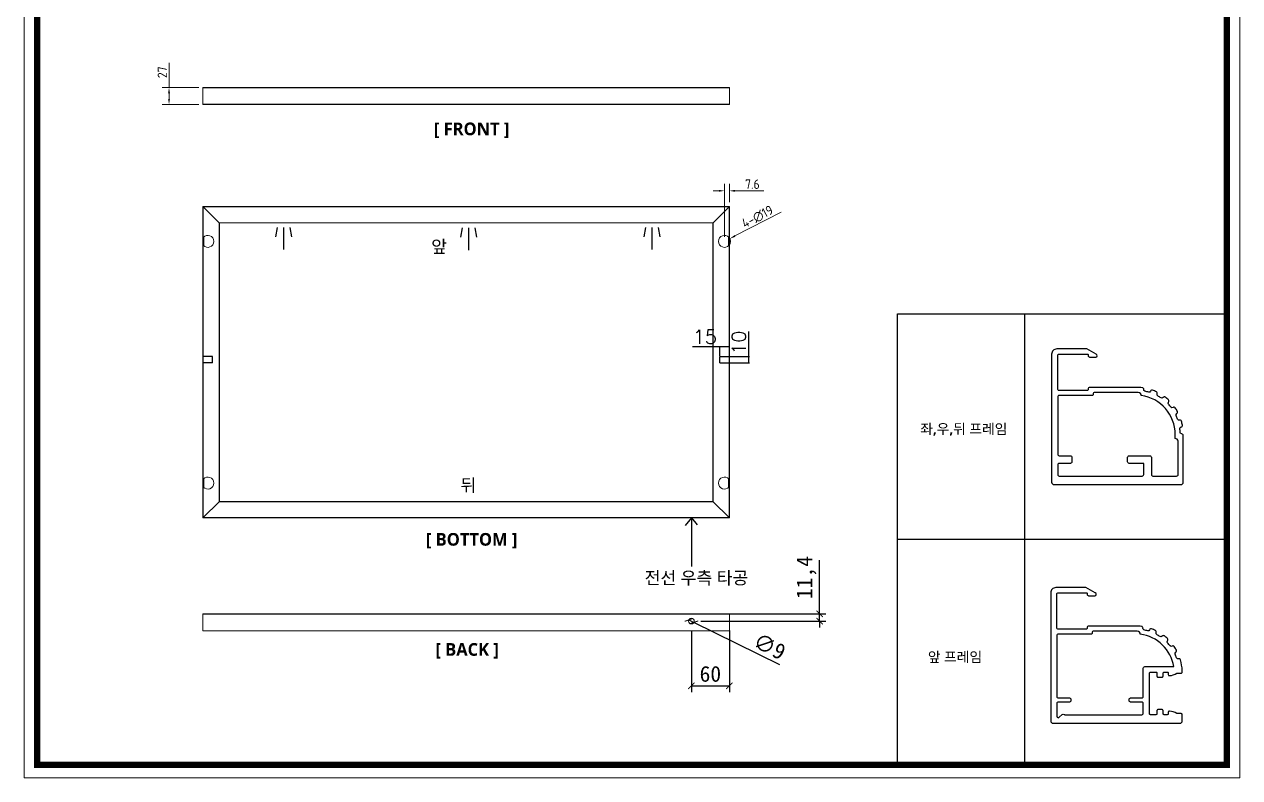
# Model space of a CAD drawing. Header units: millimetres. Extents: x -44117 to 256353, y -2095463 to 65325.
# Drawn here: x 116824 to 118745, y -973384 to -972194 of the extents above; entities that cross this region are included whole.
import ezdxf

# ---------------------------------------------------------------- set-up
doc = ezdxf.new("R2010")
doc.units = ezdxf.units.MM
doc.header["$LTSCALE"] = 10
doc.layers.add('BOX1', color=7, linetype='Continuous', lineweight=0)
doc.layers.add('기본레이어', color=7, linetype='Continuous')
doc.styles.add('Dim-NS', font='isocp.shx', dxfattribs={"bigfont": 'whgtxt.shx'})
doc.styles.add('굴림', font='txt.shx')
doc.dimstyles.new('D-15', dxfattribs={"dimtxt": 15, "dimasz": 9, "dimexe": 11, "dimexo": 7, "dimgap": 3, "dimtad": 1, "dimzin": 9, "dimdsep": 46, "dimtxsty": 'Dim-NS', "dimcen": 0, "dimclrd": 105, "dimclre": 105, "dimclrt": 2, "dimazin": 2, "dimtfac": 1, "dimtofl": 0, "dimtmove": 0, "dimatfit": 3, "dimfxl": 0, "dimlwd": 13, "dimlwe": 13, "dimarcsym": 0})
doc.dimstyles.new('ISO-25', dxfattribs={"dimtxt": 2.5, "dimasz": 2.5, "dimexe": 1, "dimexo": 1, "dimtad": 1, "dimtxsty": 'Standard', "dimblk": 'ARCHTICK', "dimcen": 2.5, "dimadec": 0, "dimazin": 0, "dimtfac": 1, "dimtmove": 0, "dimatfit": 3, "dimfxl": 0, "dimarcsym": 0})

# ---------------------------------------------------------------- blocks, each defined once
blk = doc.blocks.new('*D6660')
at = {"layer": 'Defpoints', "color": 0}
for p in [(117052.6, -972293.7), (117106.7, -972293.7), (117106.7, -972320.7)]:
    blk.add_point(p, dxfattribs=at)
at = {"layer": '기본레이어', "color": 105, "lineweight": 13}
for p, q in [((117052.6, -972293.7), (117052.6, -972254.4)), ((117099.7, -972293.7), (117041.6, -972293.7)), ((117052.6, -972311.7), (117052.6, -972302.7)), ((117099.7, -972320.7), (117041.6, -972320.7))]:
    blk.add_line(p, q, dxfattribs=at)
at = {"layer": '기본레이어', "color": 105}
for points in [[(117054.1, -972302.7), (117051.1, -972302.7), (117052.6, -972293.7)], [(117051.1, -972311.7), (117054.1, -972311.7), (117052.6, -972320.7)]]:
    blk.add_solid(points, dxfattribs=at)
at = {"layer": '기본레이어', "color": 2, "insert": (117042.1, -972269.5), "char_height": 15, "attachment_point": 5, "rotation": 90, "style": 'Dim-NS'}
blk.add_mtext('27', dxfattribs=at)
blk = doc.blocks.new('*D6663')
at = {"layer": 'Defpoints', "color": 0}
for p in [(117939.1, -972532.4), (117922.2, -972541.1)]:
    blk.add_point(p, dxfattribs=at)
at = {"layer": '기본레이어', "color": 105, "linetype": 'ByBlock', "lineweight": 13}
blk.add_line((118020, -972490.6), (117947.1, -972528.3), dxfattribs=at)
blk.add_arc((117930.6, -972536.8), 9.5, 316.5648, 41.6371, dxfattribs=at)
at = {"layer": '기본레이어', "color": 105}
blk.add_solid([(117946.4, -972526.9), (117947.8, -972529.6), (117939.1, -972532.4)], dxfattribs=at)
at = {"layer": '기본레이어', "color": 2, "insert": (117982.7, -972498), "char_height": 15, "attachment_point": 5, "rotation": 27.3178, "style": 'Dim-NS'}
blk.add_mtext('4-∅19', dxfattribs=at)
blk = doc.blocks.new('*D6664')
at = {"layer": 'Defpoints', "color": 0}
for p in [(117938.2, -972456.9), (117938.2, -972481.8), (117930.6, -972536.8)]:
    blk.add_point(p, dxfattribs=at)
at = {"layer": '기본레이어', "color": 105, "lineweight": 13}
for p, q in [((117921.6, -972456.9), (117912.6, -972456.9)), ((117930.6, -972529.8), (117930.6, -972445.9)), ((117938.2, -972474.8), (117938.2, -972445.9)), ((117947.2, -972456.9), (117992.9, -972456.9))]:
    blk.add_line(p, q, dxfattribs=at)
at = {"layer": '기본레이어', "color": 105}
for points in [[(117921.6, -972458.4), (117921.6, -972455.4), (117930.6, -972456.9)], [(117947.2, -972455.4), (117947.2, -972458.4), (117938.2, -972456.9)]]:
    blk.add_solid(points, dxfattribs=at)
at = {"layer": '기본레이어', "color": 2, "insert": (117974.6, -972446.4), "char_height": 15, "attachment_point": 5, "style": 'Dim-NS'}
blk.add_mtext('7.6', dxfattribs=at)
blk = doc.blocks.new('_DotSmall')
at = {"color": 0, "linetype": 'ByBlock', "const_width": 0.5}
blk.add_lwpolyline([(-0.0625, 0, 1), (0.0625, 0, 1)], format="xyb", close=True, dxfattribs=at)
blk = doc.blocks.new('*D6665')
at = {"color": 52, "lineweight": -2}
for p, q in [((117923.2, -972703.5), (117879.9, -972703.5)), ((117923.2, -972717.8), (117923.2, -972702.5)), ((117938.2, -972703.5), (117923.2, -972703.5)), ((117938.2, -972717.8), (117938.2, -972702.5))]:
    blk.add_line(p, q, dxfattribs=at)
at = {"layer": 'Defpoints', "color": 0}
for p in [(117923.2, -972703.5), (117923.2, -972718.8), (117938.2, -972718.8)]:
    blk.add_point(p, dxfattribs=at)
at = {"color": 52, "lineweight": -2, "xscale": 4, "yscale": 4, "zscale": 4, "rotation": 180}
blk.add_blockref('_DotSmall', (117923.2, -972703.5), dxfattribs=at)
at = {"color": 52, "lineweight": -2, "xscale": 4, "yscale": 4, "zscale": 4}
blk.add_blockref('_DotSmall', (117938.2, -972703.5), dxfattribs=at)
at = {"color": 4, "insert": (117899.6, -972687.5), "char_height": 22, "attachment_point": 5, "style": '굴림'}
blk.add_mtext('15', dxfattribs=at)
blk = doc.blocks.new('*D6666')
at = {"color": 52, "lineweight": -2}
for p, q in [((117969.2, -972718.8), (117969.2, -972679.1)), ((117939.2, -972718.8), (117970.2, -972718.8)), ((117939.2, -972728.8), (117970.2, -972728.8)), ((117969.2, -972728.8), (117969.2, -972718.8))]:
    blk.add_line(p, q, dxfattribs=at)
at = {"layer": 'Defpoints', "color": 0}
for p in [(117938.2, -972718.8), (117938.2, -972728.8), (117969.2, -972718.8)]:
    blk.add_point(p, dxfattribs=at)
at = {"color": 52, "lineweight": -2, "xscale": 4, "yscale": 4, "zscale": 4}
for p, rotation in [((117969.2, -972718.8), 90), ((117969.2, -972728.8), 270)]:
    blk.add_blockref('_DotSmall', p, dxfattribs=dict(at, rotation=rotation))
at = {"color": 4, "insert": (117953.2, -972696.9), "char_height": 22, "attachment_point": 5, "rotation": 90, "style": '굴림'}
blk.add_mtext('10', dxfattribs=at)
blk = doc.blocks.new('_ArchTick')
at = {"color": 0, "linetype": 'ByBlock', "const_width": 0.15}
blk.add_lwpolyline([(-0.5, -0.5), (0.5, 0.5)], dxfattribs=at)
blk = doc.blocks.new('*D6667')
at = {"color": 0, "lineweight": -2}
for p, q in [((117878.2, -973152), (117878.2, -973249.2)), ((117938.2, -973152), (117938.2, -973249.2)), ((117878.2, -973239.2), (117938.2, -973239.2))]:
    blk.add_line(p, q, dxfattribs=at)
at = {"layer": 'Defpoints', "color": 0}
for p in [(117878.2, -973137), (117938.2, -973137), (117938.2, -973239.2)]:
    blk.add_point(p, dxfattribs=at)
at = {"color": 0, "lineweight": -2, "xscale": 10, "yscale": 10, "zscale": 10, "rotation": 180}
blk.add_blockref('_ArchTick', (117878.2, -973239.2), dxfattribs=at)
at = {"color": 0, "lineweight": -2, "xscale": 10, "yscale": 10, "zscale": 10}
blk.add_blockref('_ArchTick', (117938.2, -973239.2), dxfattribs=at)
at = {"color": 0, "insert": (117908.2, -973220.5), "char_height": 25, "attachment_point": 5}
blk.add_mtext('60', dxfattribs=at)
blk = doc.blocks.new('*D6668')
at = {"color": 0, "lineweight": -2}
for p, q in [((118080.9, -973125.6), (118080.9, -973040.6)), ((117893.2, -973125.6), (118090.9, -973125.6)), ((118080.9, -973137), (118080.9, -973125.6)), ((117893.2, -973137), (118090.9, -973137)), ((118080.9, -973137), (118080.9, -973147))]:
    blk.add_line(p, q, dxfattribs=at)
at = {"layer": 'Defpoints', "color": 0}
for p in [(117878.2, -973125.6), (118080.9, -973125.6), (117878.2, -973137)]:
    blk.add_point(p, dxfattribs=at)
at = {"color": 0, "lineweight": -2, "xscale": 10, "yscale": 10, "zscale": 10}
for p, rotation in [((118080.9, -973125.6), 270), ((118080.9, -973137), 90)]:
    blk.add_blockref('_ArchTick', p, dxfattribs=dict(at, rotation=rotation))
at = {"color": 0, "insert": (118060.1, -973068.1), "char_height": 25, "attachment_point": 5, "rotation": 90}
blk.add_mtext('11,4', dxfattribs=at)
blk = doc.blocks.new('*D6669')
at = {"color": 0, "lineweight": -2}
for p, q in [((117874.2, -973135), (117874.2, -973135)), ((117874.2, -973135), (117882.3, -973138.9)), ((118017.8, -973205.8), (117882.3, -973138.9))]:
    blk.add_line(p, q, dxfattribs=at)
at = {"layer": 'Defpoints', "color": 0}
for p in [(117874.2, -973135), (117882.3, -973138.9)]:
    blk.add_point(p, dxfattribs=at)
at = {"color": 0, "lineweight": -2, "xscale": 10, "yscale": 10, "zscale": 10}
for p, rotation in [((117874.2, -973135), 333.73302993993), ((117882.3, -973138.9), 153.7330299399299)]:
    blk.add_blockref('_ArchTick', p, dxfattribs=dict(at, rotation=rotation))
at = {"color": 0, "insert": (118001.8, -973177), "char_height": 25, "attachment_point": 5, "rotation": 333.733}
blk.add_mtext('∅9', dxfattribs=at)

msp = doc.modelspace()

# ---------------------------------------------------------------- linework, layer by layer
at = {"color": 7, "linetype": 'Continuous', "lineweight": 15}
for p, q in [((117106.23105, -972320.19015), (117106.23105, -972294.19178)), ((117938.23103, -972294.19178), (117106.23105, -972294.19178)), ((117937.73103, -972293.69178), (117106.73104, -972293.69178)), ((117938.23103, -972320.19015), (117938.23103, -972294.19178)), ((117938.23103, -972320.19015), (117106.23105, -972320.19015)), ((117937.73103, -972320.69015), (117106.73104, -972320.69015)), ((117106.23105, -972481.75287), (117106.23105, -972531.05287)), ((117106.73104, -972482.25287), (117106.73104, -972530.44097)), ((117106.73104, -972482.25287), (117131.73105, -972507.25287)), ((117912.73103, -972507.25287), (117937.73103, -972482.25287)), ((117937.73103, -972530.44097), (117937.73103, -972482.25287)), ((117938.23103, -972531.05287), (117938.23103, -972481.75287)), ((117131.73105, -972507.25287), (117131.73105, -972948.25287)), ((117132.23104, -972947.75288), (117132.23104, -972507.75287)), ((117912.23104, -972507.75287), (117912.23104, -972947.75288)), ((117912.73103, -972948.25287), (117912.73103, -972507.25287)), ((117106.23105, -972542.45287), (117106.23105, -972531.05287)), ((117107.73103, -972544.03572), (117107.73103, -972529.47001)), ((117936.73105, -972529.47001), (117936.73105, -972544.03572)), ((117938.23103, -972531.05287), (117938.23103, -972542.45287)), ((117106.23105, -972542.45287), (117106.23105, -972913.05288)), ((117106.73104, -972543.06476), (117106.73104, -972912.44097)), ((117937.73103, -972912.44097), (117937.73103, -972543.06476)), ((117938.23103, -972913.05288), (117938.23103, -972542.45287)), ((117106.23105, -972924.45286), (117106.23105, -972913.05288)), ((117107.73103, -972926.03572), (117107.73103, -972911.47001)), ((117936.73105, -972911.47001), (117936.73105, -972926.03572)), ((117938.23103, -972913.05288), (117938.23103, -972924.45286)), ((117106.23105, -972924.45286), (117106.23105, -972973.75287)), ((117106.73104, -972925.06476), (117106.73104, -972973.25288)), ((117937.73103, -972973.25288), (117937.73103, -972925.06476)), ((117938.23103, -972973.75287), (117938.23103, -972924.45286)), ((117106.73104, -972973.25288), (117131.73105, -972948.25287)), ((117131.73105, -972948.25287), (117912.73103, -972948.25287)), ((117912.23104, -972947.75288), (117132.23104, -972947.75288)), ((117912.73103, -972948.25287), (117937.73103, -972973.25288)), ((117106.23105, -972973.75287), (117938.23103, -972973.75287)), ((117106.73104, -972973.25288), (117937.73103, -972973.25288)), ((117106.23105, -973126.05233), (117938.23103, -973126.05233)), ((117106.23105, -973126.05233), (117106.23105, -973152.05071)), ((117106.73104, -973125.55233), (117937.73103, -973125.55233)), ((117938.23103, -973126.05233), (117938.23103, -973152.05071)), ((117106.23105, -973152.05071), (117938.23103, -973152.05071)), ((117106.73104, -973152.55071), (117937.73103, -973152.55071))]:
    msp.add_line(p, q, dxfattribs=at)
at = {"color": 2, "linetype": 'Continuous', "lineweight": 15}
for p, q in [((117938.23103, -972481.75287), (117106.23105, -972481.75287)), ((117937.73103, -972482.25287), (117106.73104, -972482.25287)), ((117912.73103, -972507.25287), (117131.73105, -972507.25287)), ((117132.23104, -972507.75287), (117912.23104, -972507.75287))]:
    msp.add_line(p, q, dxfattribs=at)
at = {"color": 7}
for p, q in [((118404.77577, -972651.12464), (118404.77577, -973364.18941)), ((118204.16898, -973007.65703), (118724.61284, -973007.65703))]:
    msp.add_line(p, q, dxfattribs=at)
at = {"color": 1}
for p, q in [((117121.23105, -972718.75287), (117106.23105, -972718.75287)), ((117121.23105, -972728.75287), (117106.23105, -972728.75287)), ((117121.23105, -972728.75287), (117121.23105, -972718.75287)), ((117923.23103, -972728.75287), (117923.23103, -972718.75287)), ((117923.23103, -972718.75287), (117938.23103, -972718.75287)), ((117923.23103, -972728.75287), (117938.23103, -972728.75287)), ((117878.2177, -972973.76917), (117868.31991, -972985.86118)), ((117878.2177, -972973.73627), (117887.25719, -972984.98715)), ((117878.2177, -972973.76917), (117878.2177, -973050.73594))]:
    msp.add_line(p, q, dxfattribs=at)
at = {"color": 7, "const_width": 10.10503}
msp.add_lwpolyline([(116844.08175, -973364.18941), (118724.61284, -973364.18941), (118724.61284, -971003.12092), (116844.08175, -971003.12092)], close=True, dxfattribs=at)
at = {"color": 7, "linetype": 'Continuous', "lineweight": 15, "flags": 128}
for points in [[(117106.23105, -972481.75287), (117106.23865, -972481.76046), (117106.26118, -972481.78302), (117106.29801, -972481.81986), (117106.34802, -972481.86985), (117106.40965, -972481.93147), (117106.48103, -972482.00287), (117106.56003, -972482.08186), (117106.64423, -972482.16604), (117106.73104, -972482.25287)], [(117106.73104, -972482.25287), (117106.64423, -972482.16604), (117106.56003, -972482.08186), (117106.48103, -972482.00287), (117106.40965, -972481.93147), (117106.34802, -972481.86985), (117106.29801, -972481.81986), (117106.26118, -972481.78302), (117106.23865, -972481.76046), (117106.23105, -972481.75287)], [(117937.73103, -972482.25287), (117937.81785, -972482.16604), (117937.90204, -972482.08186), (117937.98105, -972482.00287), (117938.05242, -972481.93147), (117938.11405, -972481.86985), (117938.16406, -972481.81986), (117938.2009, -972481.78302), (117938.22343, -972481.76046), (117938.23103, -972481.75287)], [(117938.23103, -972481.75287), (117938.22343, -972481.76046), (117938.2009, -972481.78302), (117938.16406, -972481.81986), (117938.11405, -972481.86985), (117938.05242, -972481.93147), (117937.98105, -972482.00287), (117937.90204, -972482.08186), (117937.81785, -972482.16604), (117937.73103, -972482.25287)], [(117131.73105, -972507.25287), (117131.81858, -972507.34039), (117131.90339, -972507.42522), (117131.98288, -972507.50472), (117132.05461, -972507.57644), (117132.11633, -972507.63817), (117132.16616, -972507.688), (117132.20258, -972507.7244), (117132.22439, -972507.74623), (117132.23104, -972507.75287)], [(117132.23104, -972507.75287), (117132.22439, -972507.74623), (117132.20258, -972507.7244), (117132.16616, -972507.688), (117132.11633, -972507.63817), (117132.05461, -972507.57644), (117131.98288, -972507.50472), (117131.90339, -972507.42522), (117131.81858, -972507.34039), (117131.73105, -972507.25287)], [(117912.23104, -972507.75287), (117912.23768, -972507.74623), (117912.2595, -972507.7244), (117912.29591, -972507.688), (117912.34574, -972507.63817), (117912.40747, -972507.57644), (117912.4792, -972507.50472), (117912.55868, -972507.42522), (117912.6435, -972507.34039), (117912.73103, -972507.25287)], [(117912.73103, -972507.25287), (117912.6435, -972507.34039), (117912.55868, -972507.42522), (117912.4792, -972507.50472), (117912.40747, -972507.57644), (117912.34574, -972507.63817), (117912.29591, -972507.688), (117912.2595, -972507.7244), (117912.23768, -972507.74623), (117912.23104, -972507.75287)], [(117131.73105, -972948.25287), (117131.81858, -972948.16535), (117131.90339, -972948.08053), (117131.98288, -972948.00102), (117132.05461, -972947.92928), (117132.11633, -972947.86756), (117132.16616, -972947.81773), (117132.20258, -972947.78134), (117132.22439, -972947.7595), (117132.23104, -972947.75288)], [(117132.23104, -972947.75288), (117132.22439, -972947.7595), (117132.20258, -972947.78134), (117132.16616, -972947.81773), (117132.11633, -972947.86756), (117132.05461, -972947.92928), (117131.98288, -972948.00102), (117131.90339, -972948.08053), (117131.81858, -972948.16535), (117131.73105, -972948.25287)], [(117912.23104, -972947.75288), (117912.23768, -972947.7595), (117912.2595, -972947.78134), (117912.29591, -972947.81773), (117912.34574, -972947.86756), (117912.40747, -972947.92928), (117912.4792, -972948.00102), (117912.55868, -972948.08053), (117912.6435, -972948.16535), (117912.73103, -972948.25287)], [(117912.73103, -972948.25287), (117912.6435, -972948.16535), (117912.55868, -972948.08053), (117912.4792, -972948.00102), (117912.40747, -972947.92928), (117912.34574, -972947.86756), (117912.29591, -972947.81773), (117912.2595, -972947.78134), (117912.23768, -972947.7595), (117912.23104, -972947.75288)], [(117106.23105, -972973.75287), (117106.24064, -972973.74325), (117106.2691, -972973.71482), (117106.3153, -972973.66859), (117106.3775, -972973.60643), (117106.45325, -972973.53067), (117106.53971, -972973.44421), (117106.6335, -972973.35042), (117106.73104, -972973.25288)], [(117106.73104, -972973.25288), (117106.64423, -972973.3397), (117106.56003, -972973.42389), (117106.48103, -972973.50286), (117106.40965, -972973.57427), (117106.34802, -972973.6359), (117106.29801, -972973.68588), (117106.26118, -972973.72271), (117106.23865, -972973.74527), (117106.23105, -972973.75287)], [(117937.73103, -972973.25288), (117937.81785, -972973.3397), (117937.90204, -972973.42389), (117937.98105, -972973.50286), (117938.05242, -972973.57427), (117938.11405, -972973.6359), (117938.16406, -972973.68588), (117938.2009, -972973.72271), (117938.22343, -972973.74527), (117938.23103, -972973.75287)], [(117938.23103, -972973.75287), (117938.22343, -972973.74527), (117938.2009, -972973.72271), (117938.16406, -972973.68588), (117938.11405, -972973.6359), (117938.05242, -972973.57427), (117937.98105, -972973.50286), (117937.90204, -972973.42389), (117937.81785, -972973.3397), (117937.73103, -972973.25288)]]:
    msp.add_lwpolyline(points, dxfattribs=at)
at = {"color": 7}
msp.add_lwpolyline([(118724.61284, -973364.18941), (118204.16898, -973364.18941), (118204.16898, -972651.12464), (118724.61284, -972651.12464)], close=True, dxfattribs=at)
for points in [[(118451.60713, -972921.21793), (118651.58687, -972921.21793, 0.4142135624), (118655.58687, -972917.21793), (118655.58687, -972843.63093, 0.4142135624), (118653.18687, -972841.23093), (118653.14641, -972841.23093, -0.4043730092), (118650.74777, -972838.91183, 0.022416536), (118650.264, -972832.7649, -0.4043730092), (118652.27032, -972830.09913, 0.424123069), (118654.25133, -972827.27354, 0.022416536), (118652.71149, -972820.85968, 0.424123069), (118649.66361, -972819.24142, -0.4043730092), (118646.66573, -972817.77705, 0.022416536), (118644.30613, -972812.08047, -0.4043730092), (118645.39048, -972808.92518, 0.424123069), (118646.40138, -972805.62572, 0.022416536), (118642.95492, -972800.00161, 0.424123069), (118639.55615, -972799.4044, -0.4043730092), (118636.25248, -972798.93809, 0.022416536), (118632.24802, -972794.24948, -0.4043730092), (118632.30426, -972790.91354, 0.4241230691), (118632.2461, -972787.46318, 0.022416536), (118627.23037, -972783.17935, 0.424123069), (118623.8134, -972783.66165, -0.4043730092), (118620.52732, -972784.23906, 0.022416536), (118615.27, -972781.01737, -0.4043730092), (118614.29263, -972777.82732, 0.424123069), (118613.17109, -972774.56381, 0.022416536), (118607.07707, -972772.03959, 0.4241230691), (118603.97638, -972773.55419, -0.4043730092), (118601.02956, -972775.11878, 0.022416536), (118595.034, -972773.67938, -0.4043730092), (118593.11868, -972770.94748, 0.424123069), (118591.04355, -972768.19028, 0.0308511276), (118581.98687, -972767.63093), (118507.60713, -972767.63093, 0.4142135624), (118505.20713, -972770.03093), (118505.20713, -972770.83093, -0.4142135624), (118503.60713, -972772.43093), (118459.60713, -972772.43093, -0.4142135624), (118457.20713, -972770.03093), (118457.20713, -972717.23093, -0.4142135624), (118459.60713, -972714.83093), (118503.60713, -972714.83093, -0.4142135624), (118505.20713, -972716.43093), (118505.20713, -972717.23093, 0.4142135624), (118507.60713, -972719.63093), (118517.20713, -972719.63093, 0.855700792), (118517.94022, -972714.94563), (118503.21189, -972706.83093), (118455.60713, -972706.83093, 0.4142135624), (118447.60713, -972714.83093), (118447.60713, -972917.21793, 0.4142135623)], [(118506.10299, -973144.82805, 0.4142135624), (118503.70299, -973147.22805), (118503.70299, -973148.02805, -0.4142135624), (118502.10299, -973149.62805), (118458.10299, -973149.62805, -0.4142135624), (118455.70299, -973147.22805), (118455.70299, -973094.42805, -0.4142135624), (118458.10299, -973092.02805), (118502.10299, -973092.02805, -0.4142135624), (118503.70299, -973093.62805), (118503.70299, -973094.42805, 0.4142135624), (118506.10299, -973096.82805), (118515.70299, -973096.82805, 0.855700792), (118516.43607, -973092.14275), (118501.70774, -973084.02805), (118454.10299, -973084.02805, 0.4142135624), (118446.10299, -973092.02805), (118446.10299, -973294.41505, 0.4142135623), (118450.10299, -973298.41505), (118650.08273, -973298.41505, 0.4142135624), (118654.08273, -973294.41505), (118654.08273, -973284.81505, 0.4142135624), (118652.48273, -973283.21505), (118646.2923, -973283.21505, -0.1357168379), (118645.47027, -973282.98774, 0.1201861936), (118633.70046, -973279.34245, 0.4322308638), (118632.00273, -973280.93946), (118632.00273, -973283.21505, -0.4142135624), (118630.40273, -973284.81505), (118625.28273, -973284.81505, -0.4142135624), (118623.68273, -973283.21505), (118623.68273, -973278.41505, 0.4142135624), (118622.08273, -973276.81505), (118615.68273, -973276.81505, 0.4142135624), (118614.08273, -973278.41505), (118614.08273, -973283.21505, -0.4142135624), (118612.48273, -973284.81505), (118603.68273, -973284.81505, -0.4142135624), (118602.08273, -973283.21505), (118602.08273, -973219.21505, -0.4142135624), (118603.68273, -973217.61505), (118612.48273, -973217.61505, -0.4142135624), (118614.08273, -973219.21505), (118614.08273, -973224.01505, 0.4142135624), (118615.68273, -973225.61505), (118622.08273, -973225.61505, 0.4142135624), (118623.68273, -973224.01505), (118623.68273, -973219.21505, -0.4142135624), (118625.28273, -973217.61505), (118630.40273, -973217.61505, -0.4142135624), (118632.00273, -973219.21505), (118632.00273, -973221.49064, 0.4322308638), (118633.70046, -973223.08765, 0.1201861936), (118645.47027, -973219.44237, -0.1357168379), (118646.2923, -973219.21505), (118652.48273, -973219.21505, 0.4142135624), (118654.08273, -973217.61505), (118654.08273, -973215.49962, 0.0794847645), (118654.00287, -973215.00045, 0.0585310905), (118651.20735, -973198.0568, 0.424123069), (118648.15947, -973196.43854, -0.4043730092), (118645.16159, -973194.97417, 0.022416536), (118642.80199, -973189.27759, -0.4043730092), (118643.88634, -973186.1223, 0.424123069), (118644.89723, -973182.82284, 0.022416536), (118641.45078, -973177.19873, 0.424123069), (118638.052, -973176.60152, -0.4043730092), (118634.74833, -973176.13521, 0.022416536), (118630.74388, -973171.4466, -0.4043730092), (118630.80012, -973168.11066, 0.4241230691), (118630.74195, -973164.66031, 0.022416536), (118625.72623, -973160.37647, 0.424123069), (118622.30925, -973160.85878, -0.4043730092), (118619.02318, -973161.43618, 0.022416536), (118613.76586, -973158.21449, -0.4043730092), (118612.78848, -973155.02444, 0.4241230691), (118611.66694, -973151.76093, 0.022416536), (118605.57293, -973149.23671, 0.4241230691), (118602.47223, -973150.75131, -0.4043730092), (118599.52542, -973152.31591, 0.022416536), (118593.52985, -973150.8765, -0.4043730092), (118591.61453, -973148.1446, 0.4241230691), (118589.5394, -973145.3874, 0.0308511276), (118580.48273, -973144.82805), (118506.10299, -973144.82805)]]:
    msp.add_lwpolyline(points, format="xyb", close=True)
for points in [[(118647.58687, -972881.21793), (118647.58687, -972852.41855, 0.3645795837), (118642.85801, -972848.44189), (118642.85801, -972841.75442, 0.3756973322), (118589.20713, -972780.43093), (118589.20713, -972780.43093, 0.4142135624), (118584.40713, -972775.63093), (118515.60713, -972775.63093, 0.4142135624), (118513.20713, -972778.03093), (118513.20713, -972778.83093, -0.4142135624), (118511.60713, -972780.43093), (118459.60713, -972780.43093, 0.4142135624), (118457.20713, -972782.83093), (118457.20713, -972873.21793, 0.4142135624), (118459.60713, -972875.61793), (118477.20713, -972875.61793, -0.4142135624), (118479.60713, -972878.01793), (118479.60713, -972885.21793, -0.4142135624), (118477.20713, -972887.61793), (118459.60713, -972887.61793, 0.4142135624), (118457.20713, -972890.01793), (118457.20713, -972905.21793, 0.4142135624), (118459.60713, -972907.61793), (118590.80713, -972907.61793, 0.4142135624), (118593.20713, -972905.21793), (118593.20713, -972887.61793), (118569.98713, -972887.61793, -0.4142135624), (118567.58713, -972885.21793), (118567.58713, -972878.01793, -0.4142135624), (118569.98713, -972875.61793), (118602.80713, -972875.61793, -0.4142135624), (118605.20713, -972878.01793), (118605.20713, -972905.21793, 0.4142135624), (118607.60713, -972907.61793), (118639.62419, -972907.61793), (118645.18687, -972907.61793, 0.4142135624), (118647.58687, -972905.21793), (118647.58687, -972852.41855)], [(118468.61138, -973284.81505), (118590.06299, -973284.81505, 0.4142135624), (118592.46299, -973282.41505), (118592.46299, -973267.21505, 0.4142135624), (118590.06299, -973264.81505), (118572.46299, -973264.81505, -0.4142135624), (118570.06299, -973262.41505), (118570.06299, -973260.81505, -0.4142135624), (118572.46299, -973258.41505), (118590.06299, -973258.41505, 0.4142135624), (118592.46299, -973256.01505), (118592.46299, -973211.22805, -0.4142135624), (118594.86299, -973208.82805), (118640.52005, -973208.82805, 0.3294951956), (118587.70299, -973157.62805), (118587.70299, -973157.62805, 0.4142135624), (118582.90299, -973152.82805), (118514.10299, -973152.82805, 0.4142135624), (118511.70299, -973155.22805), (118511.70299, -973156.02805, -0.4142135624), (118510.10299, -973157.62805), (118458.10299, -973157.62805, 0.4142135624), (118455.70299, -973160.02805), (118455.70299, -973256.01505, 0.4142135624), (118458.10299, -973258.41505), (118475.70299, -973258.41505, -0.4142135624), (118478.10299, -973260.81505), (118478.10299, -973262.41505, -0.4142135624), (118475.70299, -973264.81505), (118458.10299, -973264.81505, 0.4142135624), (118455.70299, -973267.21505), (118455.70299, -973287.21505, 0.6516899091), (118459.72031, -973288.98826), (118464.48566, -973284.64184, -0.3444690404), (118467.43327, -973284.41747, 0.1479411349), (118468.76355, -973284.81988)]]:
    msp.add_lwpolyline(points, format="xyb")
at = {"color": 1, "linetype": 'Continuous', "lineweight": 15}
msp.add_circle((117878.23104, -973136.95233), 4.5, dxfattribs=at)
at = {"color": 7, "linetype": 'Continuous', "lineweight": 15}
for centre, radius, start, end in [((117106.73104, -972294.19178), 0.5, 90, 180), ((117937.73104, -972294.19178), 0.5, 0, 90), ((117106.73104, -972320.19015), 0.5, 180, 270), ((117937.73104, -972320.19015), 0.5, 270, 0), ((117113.83104, -972536.75287), 9.5, 221.63706629, 138.36293371), ((117930.63104, -972536.75287), 9.5, 41.63706629, 318.36293371), ((117113.83104, -972918.75287), 9.5, 221.63706629, 138.36293371), ((117930.63104, -972918.75287), 9.5, 41.63706629, 318.36293371), ((117106.73104, -973126.05233), 0.5, 90, 180), ((117937.73104, -973126.05233), 0.5, 0, 90), ((117106.73104, -973152.05071), 0.5, 180, 270), ((117937.73104, -973152.05071), 0.5, 270, 0)]:
    msp.add_arc(centre, radius, start, end, dxfattribs=at)
for points, knots in [([(117106.73104, -972530.44097), (117106.69846, -972530.47796), (117106.58519, -972530.60656), (117106.43804, -972530.78513), (117106.31586, -972530.94101), (117106.25699, -972531.01832), (117106.23347, -972531.0496), (117106.23165, -972531.05205), (117106.23105, -972531.05287)], [0, 0, 0, 0, 0.1451726875, 0.5047353822, 0.6921399423, 0.8379825274, 0.9461444482, 1, 1, 1, 1]), ([(117938.23103, -972531.05287), (117938.22796, -972531.04877), (117938.22185, -972531.04061), (117938.17197, -972530.97462), (117938.07391, -972530.84804), (117937.92027, -972530.65755), (117937.79256, -972530.51139), (117937.73103, -972530.44097)], [0, 0, 0, 0, 0.1204923561, 0.2400605157, 0.4291544366, 0.7249619928, 1, 1, 1, 1]), ([(117106.23105, -972542.45287), (117106.23411, -972542.45697), (117106.24023, -972542.46513), (117106.2901, -972542.53112), (117106.38817, -972542.6577), (117106.5418, -972542.84819), (117106.66951, -972542.99434), (117106.73104, -972543.06476)], [0, 0, 0, 0, 0.1204923561, 0.2400605157, 0.4291544366, 0.7249619928, 1, 1, 1, 1]), ([(117937.73103, -972543.06476), (117937.81511, -972542.96794), (117937.95375, -972542.80828), (117938.10408, -972542.61901), (117938.1845, -972542.51465), (117938.22457, -972542.46153), (117938.22903, -972542.45555), (117938.23103, -972542.45287)], [0, 0, 0, 0, 0.37571821358, 0.61953786058, 0.78219478462, 0.90229900779, 1, 1, 1, 1]), ([(117106.73104, -972912.44097), (117106.64696, -972912.53779), (117106.50832, -972912.69744), (117106.358, -972912.88672), (117106.27758, -972912.99109), (117106.2375, -972913.04421), (117106.23305, -972913.05019), (117106.23105, -972913.05288)], [0, 0, 0, 0, 0.3757094349, 0.6195337914, 0.7821946293, 0.9022986754, 1, 1, 1, 1]), ([(117938.23103, -972913.05288), (117938.22796, -972913.04877), (117938.22185, -972913.0406), (117938.17198, -972912.97461), (117938.0739, -972912.84806), (117937.92027, -972912.65755), (117937.79257, -972912.51139), (117937.73103, -972912.44097)], [0, 0, 0, 0, 0.1204947746, 0.2400645427, 0.4291432773, 0.724956292, 1, 1, 1, 1]), ([(117106.23105, -972924.45286), (117106.23411, -972924.45696), (117106.24023, -972924.46514), (117106.2901, -972924.53113), (117106.38816, -972924.65771), (117106.54181, -972924.84818), (117106.66951, -972924.99434), (117106.73104, -972925.06476)], [0, 0, 0, 0, 0.1204951877, 0.2400653656, 0.4291622665, 0.7249553493, 1, 1, 1, 1]), ([(117937.73103, -972925.06476), (117937.76361, -972925.02777), (117937.87688, -972924.89917), (117938.02403, -972924.72059), (117938.14621, -972924.56472), (117938.20509, -972924.48743), (117938.22861, -972924.45612), (117938.23042, -972924.45367), (117938.23103, -972924.45286)], [0, 0, 0, 0, 0.1451778839, 0.5047425424, 0.6921420023, 0.8379788593, 0.946144557, 1, 1, 1, 1])]:
    msp.add_open_spline(points, degree=3, knots=knots, dxfattribs=at)
at = {"layer": 'BOX1', "color": 6}
msp.add_lwpolyline([(116823.8717, -973384.39946), (118744.8229, -973384.39946), (118744.8229, -970982.91086), (116823.8717, -970982.91086)], close=True, dxfattribs=at)
at = {"layer": '기본레이어'}
for p, q in [((117223.42424, -972514.65418), (117220.81951, -972529.4263)), ((117233.42424, -972514.65418), (117233.42424, -972549.65418)), ((117243.42424, -972514.65418), (117246.02896, -972529.4263)), ((117516.03312, -972515.61916), (117513.4284, -972530.39127)), ((117526.03312, -972515.61916), (117526.03312, -972550.61916)), ((117536.03312, -972515.61916), (117538.63784, -972530.39127)), ((117805.53051, -972514.65418), (117802.92579, -972529.4263)), ((117815.53051, -972514.65418), (117815.53051, -972549.65418)), ((117825.53051, -972514.65418), (117828.13523, -972529.4263))]:
    msp.add_line(p, q, dxfattribs=at)

# ---------------------------------------------------------------- texts
for s, insert, char_height, width, attachment_point in [('{\\fMalgun Gothic|b1|i0|c129|p50;[ FRONT ]}', (117530.85632, -972361.22664), 20, 170.0372447, 5), ('{\\fMalgun Gothic|b1|i0|c129|p50;앞}', (117466.99546, -972534.92898), 20, 1095.6844389, 1), ('{\\fMalgun Gothic|b1|i0|c129|p50;좌,우,뒤 프레임}', (118308.82235, -972834.61177), 16, 223.7220409, 5), ('{\\fMalgun Gothic|b1|i0|c129|p50;뒤}', (117513.08134, -972912.2944), 20, 1095.6844389, 1), ('{\\fMalgun Gothic|b1|i0|c129|p50;[ BOTTOM ]}', (117530.85632, -973009.94074), 20, 170.0372447, 5), ('{\\fMalgun Gothic|b1|i0|c129|p50;[ BACK ]}', (117523.72523, -973183.91469), 20, 279.6525512, 5), ('{\\fMalgun Gothic|b1|i0|c129|p50;앞 프레임}', (118294.85006, -973194.39843), 16, 223.7220409, 5)]:
    msp.add_mtext(s, dxfattribs=dict(insert=insert, char_height=char_height, width=width, attachment_point=attachment_point))
at = {"color": 1, "insert": (117886.26733, -973069.61535), "char_height": 20, "width": 593.3877721, "attachment_point": 5}
msp.add_mtext('{\\fMalgun Gothic|b1|i0|c129|p50;전선 우측 타공}', dxfattribs=at)

# ---------------------------------------------------------------- dimensions: what is measured, and where the dimension line sits
at = {"color": 7}
dim = msp.add_linear_dim(base=(117923.23103, -972703.51037), p1=(117938.23103, -972718.75287), p2=(117923.23103, -972718.75287), dimstyle='ISO-25', override={"dimtxt": 22, "dimasz": 4, "dimgap": 5, "dimdec": 4, "dimtxsty": '굴림', "dimblk": 'DotSmall', "dimclrd": 52, "dimclre": 52, "dimclrt": 4, "dimadec": 8, "dimazin": 2, "dimtdec": 4, "dimtix": 0}, dxfattribs=at)
dim.commit()
dim.dimension.update_dxf_attribs({"geometry": '*D6665', "text_midpoint": (117899.56436, -972687.51037)})
dim = msp.add_linear_dim(base=(117969.15434, -972718.75287), p1=(117938.23103, -972728.75287), p2=(117938.23103, -972718.75287), angle=90, dimstyle='ISO-25', override={"dimtxt": 22, "dimasz": 4, "dimgap": 5, "dimdec": 4, "dimtxsty": '굴림', "dimblk": 'DotSmall', "dimclrd": 52, "dimclre": 52, "dimclrt": 4, "dimadec": 8, "dimazin": 2, "dimtdec": 4, "dimtix": 0}, dxfattribs=at)
dim.commit()
dim.dimension.update_dxf_attribs({"geometry": '*D6666', "text_midpoint": (117953.15434, -972696.91954)})
dim = msp.add_linear_dim(base=(118080.95, -973125.55233), p1=(117878.23104, -973136.95233), p2=(117878.23104, -973125.55233), angle=90, dimstyle='ISO-25', override={"dimscale": 10, "dimasz": 1, "dimexo": 1.5})
dim.commit()
dim.dimension.update_dxf_attribs({"geometry": '*D6668', "text_midpoint": (118060.11666, -973068.05233)})
dim = msp.add_diameter_dim_2p(p1=(117874.1957, -973134.96084), p2=(117882.26638, -973138.94383), dimstyle='ISO-25', override={"dimscale": 10, "dimasz": 1, "dimexo": 1.5})
dim.commit()
dim.dimension.update_dxf_attribs({"geometry": '*D6669', "text_midpoint": (117993.51724, -973193.84765), "dimtype": 163})
dim = msp.add_linear_dim(base=(117938.23103, -973239.23359), p1=(117878.23104, -973136.95233), p2=(117938.23103, -973136.95233), dimstyle='ISO-25', override={"dimscale": 10, "dimasz": 1, "dimexo": 1.5})
dim.commit()
dim.dimension.update_dxf_attribs({"geometry": '*D6667', "text_midpoint": (117908.23103, -973220.48359)})
at = {"layer": '기본레이어'}
dim = msp.add_linear_dim(base=(117052.60745, -972293.69178), p1=(117106.73104, -972320.69015), p2=(117106.73104, -972293.69178), angle=90, dimstyle='D-15', dxfattribs=at)
dim.commit()
dim.dimension.update_dxf_attribs({"geometry": '*D6660', "text_midpoint": (117042.10745, -972269.54892)})
dim = msp.add_linear_dim(base=(117938.23103, -972456.94668), p1=(117930.63104, -972536.75287), p2=(117938.23103, -972481.75287), dimstyle='D-15', dxfattribs=at)
dim.commit()
dim.dimension.update_dxf_attribs({"geometry": '*D6664', "text_midpoint": (117974.58817, -972446.44668)})
dim = msp.add_diameter_dim_2p(p1=(117922.19053, -972541.11267), p2=(117939.07154, -972532.39307), text='4-<>', dimstyle='D-15', override={"dimfxl": 100}, dxfattribs=at)
dim.commit()
dim.dimension.update_dxf_attribs({"geometry": '*D6663', "text_midpoint": (117982.73813, -972498.01983)})

doc.saveas('drawing.dxf')
